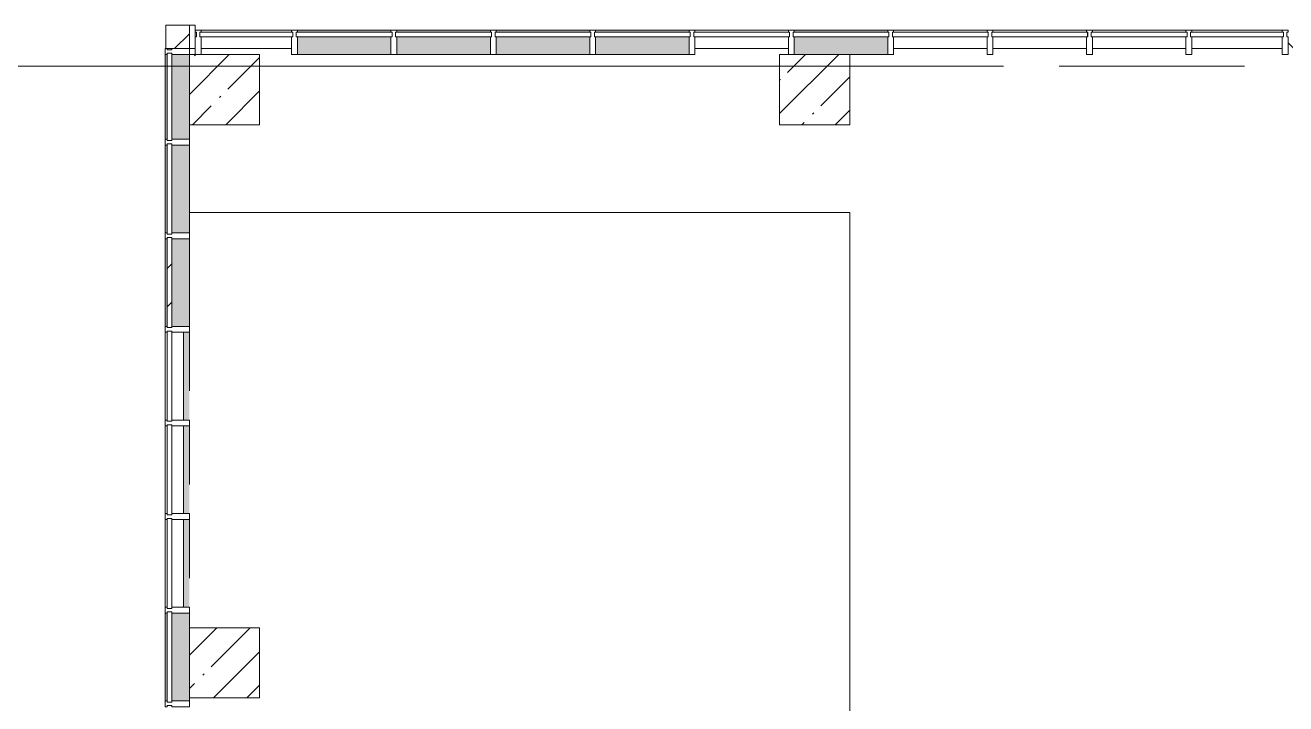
# Model space of a CAD drawing. Header units: millimetres. Extents: x 81633 to 280618, y -8553 to 29000.
# Drawn here: x 148158 to 158942, y 21550 to 27350 of the extents above; entities that cross this region are included whole.
import ezdxf

# ---------------------------------------------------------------- set-up
doc = ezdxf.new("R2010")
doc.units = ezdxf.units.MM
doc.linetypes.add('200_ШТРИХ__ш1_п0_6_', pattern=[800, 500, -300])
doc.linetypes.add('Осевая', pattern=[3175, 635, -476.25, 1587.5, -476.25])
for name, color, linetype, lineweight in [('A-DETL-MBND-1', 7, '200_ШТРИХ__ш1_п0_6_', 9), ('A-GLAZ-CURT-2', 7, 'Continuous', 5), ('A-GLAZ-CWMG-2', 7, 'Continuous', 5), ('A-WALL-2', 7, 'Continuous', 5), ('S-COLS-2', 7, 'Continuous', 5), ('Оси', 7, 'Continuous', 9), ('Оси-2', 7, 'Осевая', 9)]:
    doc.layers.add(name, color=color, linetype=linetype, lineweight=lineweight)
doc.layers.add('A-FLOR-2', color=7, linetype='Continuous', lineweight=5, true_color=0xaaaaaa)
doc.layers.add('A-GLAZ-CWMG-3', color=7, linetype='Continuous', lineweight=5, true_color=0x383e42)

# ---------------------------------------------------------------- blocks, each defined once
blk = doc.blocks.new('Прямоугольный импост - Импост структурный с накладкой - 190мм-22856805-2_3_3_птичка')
at = {"layer": 'A-GLAZ-CWMG-2'}
for p, q in [((0, 17), (-50, 17)), ((-50, 17), (-50, 0)), ((-50, 0), (-40, 0)), ((-40, 0), (-40, -40)), ((-10, -40), (-10, 0)), ((-10, 0), (0, 0)), ((0, 11), (0, 17)), ((-40, -40), (-50, -40)), ((-50, -40), (-50, -190)), ((0, -40), (-10, -40)), ((-50, -190), (0, -190))]:
    blk.add_line(p, q, dxfattribs=at)
blk = doc.blocks.new('Системная панель - Стекло - 40мм-22858580-2_3_3_птичка')
at = {"layer": 'A-GLAZ-CURT-2'}
for p, q in [((372.5, 40), (-372.5, 40)), ((-372.5, 40), (-372.5, 0)), ((-372.5, 0), (372.5, 0)), ((372.5, 0), (372.5, 40))]:
    blk.add_line(p, q, dxfattribs=at)
blk = doc.blocks.new('Системная панель - Стекло - 40мм-V113-2_3_3_птичка')
at = {"layer": 'A-GLAZ-CURT-2'}
for p, q in [((385, 40), (-385, 40)), ((-385, 40), (-385, 0)), ((-385, 0), (385, 0)), ((385, 0), (385, 40))]:
    blk.add_line(p, q, dxfattribs=at)
blk = doc.blocks.new('Прямоугольный импост - Импост структурный с накладкой - 190мм-22856798-2_3_3_птичка')
at = {"layer": 'A-GLAZ-CWMG-2'}
for p, q in [((-25, 0), (-25, 17)), ((-25, 17), (25, 17)), ((-15, 0), (-25, 0)), ((-15, -40), (-15, 0)), ((25, 0), (15, 0)), ((15, 0), (15, -40)), ((25, 17), (25, 0)), ((-25, -190), (-25, -40)), ((-25, -40), (-15, -40)), ((15, -40), (25, -40)), ((25, -40), (25, -190)), ((25, -190), (-25, -190))]:
    blk.add_line(p, q, dxfattribs=at)
blk = doc.blocks.new('Прямоугольный импост - Импост структурный с накладкой - 160мм-22858437-2_3_3_птичка')
at = {"layer": 'A-GLAZ-CWMG-2'}
for p, q in [((3854, 23925), (3854, 23175)), ((4011, 23925), (4011, 23175))]:
    blk.add_line(p, q, dxfattribs=at)
blk = doc.blocks.new('Системная панель - Стекло - 40мм-V114-2_3_3_птичка')
at = {"layer": 'A-GLAZ-CURT-2'}
for p, q in [((385, 40), (-385, 40)), ((-385, 40), (-385, 0)), ((-385, 0), (385, 0)), ((385, 0), (385, 40))]:
    blk.add_line(p, q, dxfattribs=at)
blk = doc.blocks.new('Системная панель - Стекло - 40мм-V115-2_3_3_птичка')
at = {"layer": 'A-GLAZ-CURT-2'}
h = blk.add_hatch(dxfattribs=at)
h.set_pattern_fill('FP_97', color=256, style=0, pattern_type=2)
h.set_pattern_definition([(135, (23850.1, -4371.1), (-1414.21, -1414.21), [1000, -3000]), (135, (24350.1, -5371.1), (-1414.21, -1414.21), [3000, -1000]), (135, (24850.1, -3371.1), (-1414.21, -1414.21), [1000, -3000])])
h.paths.add_polyline_path([(385, 40), (-385, 40), (-385, 0), (385, 0)])
for p, q in [((385, 40), (-385, 40)), ((-385, 40), (-385, 0)), ((-385, 0), (385, 0)), ((385, 0), (385, 40))]:
    blk.add_line(p, q, dxfattribs=at)
blk = doc.blocks.new('Системная панель - Стекло - 40мм-22856069-2_3_3_птичка')
at = {"layer": 'A-GLAZ-CURT-2'}
for p, q in [((397.5, 0), (-397.5, 0)), ((-397.5, 0), (-397.5, -40)), ((397.5, -40), (397.5, 0)), ((-397.5, -40), (397.5, -40))]:
    blk.add_line(p, q, dxfattribs=at)
blk = doc.blocks.new('Системная панель - Стекло - 40мм-22856070-2_3_3_птичка')
at = {"layer": 'A-GLAZ-CURT-2'}
h = blk.add_hatch(dxfattribs=at)
h.set_pattern_fill('FP_98', color=256, style=0, pattern_type=2)
h.set_pattern_definition([(45, (-9285, -26790), (-1414.21, 1414.21), [1000, -3000]), (45, (-10285, -27290), (-1414.21, 1414.21), [3000, -1000]), (45, (-8285, -27790), (-1414.21, 1414.21), [1000, -3000])])
h.paths.add_polyline_path([(410, -40), (410, 0), (-410, 0), (-410, -40)])
for p, q in [((410, 0), (-410, 0)), ((-410, 0), (-410, -40)), ((-410, -40), (410, -40)), ((410, -40), (410, 0))]:
    blk.add_line(p, q, dxfattribs=at)
blk = doc.blocks.new('Системная панель - Стекло - 40мм-V116-2_3_3_птичка')
at = {"layer": 'A-GLAZ-CURT-2'}
for p, q in [((410, 0), (-410, 0)), ((-410, 0), (-410, -40)), ((-410, -40), (410, -40)), ((410, -40), (410, 0))]:
    blk.add_line(p, q, dxfattribs=at)
blk = doc.blocks.new('Системная панель - Стекло - 40мм-22856305-2_3_3_птичка')
at = {"layer": 'A-GLAZ-CURT-2'}
h = blk.add_hatch(dxfattribs=at)
h.set_pattern_fill('FP_99', color=256, style=0, pattern_type=2)
h.set_pattern_definition([(45, (-11835.1, -26790), (-1414.21, 1414.21), [1000, -3000]), (45, (-12835.1, -27290), (-1414.21, 1414.21), [3000, -1000]), (45, (-10835.1, -27790), (-1414.21, 1414.21), [1000, -3000])])
h.paths.add_polyline_path([(410, -40), (410, 0), (-410, 0), (-410, -40)])
for p, q in [((410, 0), (-410, 0)), ((-410, 0), (-410, -40)), ((-410, -40), (410, -40)), ((410, -40), (410, 0))]:
    blk.add_line(p, q, dxfattribs=at)
blk = doc.blocks.new('Системная панель - Стекло - 40мм-V117-2_3_3_птичка')
at = {"layer": 'A-GLAZ-CURT-2'}
for p, q in [((410, 0), (-410, 0)), ((-410, 0), (-410, -40)), ((-410, -40), (410, -40)), ((410, -40), (410, 0))]:
    blk.add_line(p, q, dxfattribs=at)
blk = doc.blocks.new('Системная панель - Стекло - 40мм-V118-2_3_3_птичка')
at = {"layer": 'A-GLAZ-CURT-2'}
for p, q in [((397.5, 0), (-397.5, 0)), ((-397.5, 0), (-397.5, -40)), ((397.5, -40), (397.5, 0)), ((-397.5, -40), (397.5, -40))]:
    blk.add_line(p, q, dxfattribs=at)
blk = doc.blocks.new('Прямоугольный импост - Импост структурный с накладкой - 190мм-22856073-2_3_3_птичка')
at = {"layer": 'A-GLAZ-CWMG-2'}
for p, q in [((-50, 40), (-50, 190)), ((-50, 190), (0, 190)), ((0, 190), (0, 40)), ((-40, 40), (-50, 40)), ((-50, -17), (-50, 0)), ((-50, 0), (-40, 0)), ((-40, 0), (-40, 40)), ((-10, 40), (-10, 0)), ((0, 40), (-10, 40)), ((-10, 0), (0, 0)), ((0, 0), (0, -17)), ((0, -17), (-50, -17))]:
    blk.add_line(p, q, dxfattribs=at)
blk = doc.blocks.new('Прямоугольный импост - Импост структурный с накладкой - 160мм-22794259-2_3_3_птичка')
at = {"layer": 'A-GLAZ-CWMG-2'}
for p, q in [((4160, 27307), (4935, 27307)), ((4160, 27150), (4935, 27150))]:
    blk.add_line(p, q, dxfattribs=at)
blk = doc.blocks.new('Прямоугольный импост - Импост структурный с накладкой - 160мм-20149070-2_3_3_птичка')
at = {"layer": 'A-GLAZ-CWMG-2'}
for p, q in [((8385, 27307), (9185, 27307)), ((8385, 27150), (9185, 27150))]:
    blk.add_line(p, q, dxfattribs=at)
blk = doc.blocks.new('Прямоугольный импост - Импост структурный с накладкой - 160мм-22794460-2_3_3_птичка')
at = {"layer": 'A-GLAZ-CWMG-2'}
for p, q in [((10935, 27307), (11285, 27307)), ((10935, 27150), (11285, 27150))]:
    blk.add_line(p, q, dxfattribs=at)
blk = doc.blocks.new('Прямоугольный импост - Импост структурный с накладкой - 160мм-22794342-2_3_3_птичка')
at = {"layer": 'A-GLAZ-CWMG-2'}
for p, q in [((11285, 27307), (11735, 27307)), ((11285, 27150), (11735, 27150))]:
    blk.add_line(p, q, dxfattribs=at)
blk = doc.blocks.new('Прямоугольный импост - Импост структурный с накладкой - 190мм-22856065-2_3_3_птичка')
at = {"layer": 'A-GLAZ-CWMG-2'}
for p, q in [((-25, 40), (-25, 190)), ((-25, 190), (25, 190)), ((25, 190), (25, 40)), ((-15, 40), (-25, 40)), ((-25, -17), (-25, 0)), ((-25, 0), (-15, 0)), ((-15, 0), (-15, 40)), ((15, 40), (15, 0)), ((25, 40), (15, 40)), ((15, 0), (25, 0)), ((25, 0), (25, -17)), ((25, -17), (-25, -17))]:
    blk.add_line(p, q, dxfattribs=at)
blk = doc.blocks.new('Прямоугольный импост - Импост структурный с накладкой - 190мм-V119-2_3_3_птичка')
at = {"layer": 'A-GLAZ-CWMG-2'}
for p, q in [((-50, 190), (-50, 40)), ((0, 40), (0, 190)), ((-50, 40), (-40, 40)), ((-40, 0), (-50, 0)), ((-50, 0), (-50, -17)), ((-40, 40), (-40, 0)), ((-10, 0), (-10, 40)), ((-10, 40), (0, 40)), ((0, 0), (-10, 0)), ((0, -17), (0, 0)), ((-50, -17), (0, -17))]:
    blk.add_line(p, q, dxfattribs=at)
blk = doc.blocks.new('Системная панель - Стекло - 40мм-V142-2_3_3_птичка')
at = {"layer": 'A-GLAZ-CURT-2'}
h = blk.add_hatch(dxfattribs=at)
h.set_pattern_fill('FP_116', color=256, style=0, pattern_type=2)
h.set_pattern_definition([(135, (24650.1, -4371.1), (-1414.21, -1414.21), [1000, -3000]), (135, (25150.1, -5371.1), (-1414.21, -1414.21), [3000, -1000]), (135, (25650.1, -3371.1), (-1414.21, -1414.21), [1000, -3000])])
h.paths.add_polyline_path([(385, 40), (-385, 40), (-385, 0), (385, 0)])
for p, q in [((385, 40), (-385, 40)), ((-385, 40), (-385, 0)), ((-385, 0), (385, 0)), ((385, 0), (385, 40))]:
    blk.add_line(p, q, dxfattribs=at)
blk = doc.blocks.new('Прямоугольный импост - Импост структурный с накладкой - 190мм-V143-2_3_3_птичка')
at = {"layer": 'A-GLAZ-CWMG-3'}
for points in [[(3871, 24775), (3871, 25525), (3854, 25525), (3854, 24775)], [(4061, 24775), (4061, 25525), (3911, 25525), (3911, 24775)]]:
    blk.add_hatch(color=256, dxfattribs=at).paths.add_polyline_path(points)
at = {"layer": 'A-GLAZ-CWMG-2'}
for p, q in [((3854, 25525), (3854, 24775)), ((4061, 25525), (4061, 24775))]:
    blk.add_line(p, q, dxfattribs=at)
blk = doc.blocks.new('Системная панель - Стекло - 40мм-V144-2_3_3_птичка')
at = {"layer": 'A-GLAZ-CURT-2'}
for p, q in [((410, 0), (-410, 0)), ((-410, 0), (-410, -40)), ((-410, -40), (410, -40)), ((410, -40), (410, 0))]:
    blk.add_line(p, q, dxfattribs=at)
blk = doc.blocks.new('Прямоугольный импост - Импост структурный с накладкой - 190мм-23186024-2_3_3_птичка')
at = {"layer": 'A-GLAZ-CWMG-3'}
for points in [[(9235, 27290), (10035, 27290), (10035, 27307), (9235, 27307)], [(9235, 27100), (10035, 27100), (10035, 27250), (9235, 27250)]]:
    blk.add_hatch(color=256, dxfattribs=at).paths.add_polyline_path(points)
at = {"layer": 'A-GLAZ-CWMG-2'}
for p, q in [((9235, 27307), (10035, 27307)), ((9710, 27100), (10035, 27100))]:
    blk.add_line(p, q, dxfattribs=at)
blk = doc.blocks.new('Прямоугольный импост - Импост структурный с накладкой - 190мм-V145-2_3_3_птичка')
at = {"layer": 'A-GLAZ-CWMG-2'}
for p, q in [((-25, 40), (-25, 190)), ((25, 190), (25, 40)), ((-15, 40), (-25, 40)), ((-25, -17), (-25, 0)), ((-25, 0), (-15, 0)), ((-15, 0), (-15, 40)), ((15, 40), (15, 0)), ((25, 40), (15, 40)), ((15, 0), (25, 0)), ((25, 0), (25, -17)), ((25, -17), (-25, -17))]:
    blk.add_line(p, q, dxfattribs=at)
blk = doc.blocks.new('Системная панель - Стекло - 40мм-V146-2_3_3_птичка')
at = {"layer": 'A-GLAZ-CURT-2'}
for p, q in [((410, 0), (-410, 0)), ((-410, 0), (-410, -40)), ((-410, -40), (410, -40)), ((410, -40), (410, 0))]:
    blk.add_line(p, q, dxfattribs=at)
blk = doc.blocks.new('Прямоугольный импост - Импост структурный с накладкой - 190мм-V147-2_3_3_птичка')
at = {"layer": 'A-GLAZ-CWMG-3'}
for points in [[(7535, 27290), (8335, 27290), (8335, 27307), (7535, 27307)], [(7535, 27100), (8335, 27100), (8335, 27250), (7535, 27250)]]:
    blk.add_hatch(color=256, dxfattribs=at).paths.add_polyline_path(points)
at = {"layer": 'A-GLAZ-CWMG-2'}
for p, q in [((7535, 27307), (8335, 27307)), ((7535, 27100), (8335, 27100))]:
    blk.add_line(p, q, dxfattribs=at)
blk = doc.blocks.new('Системная панель - Стекло - 40мм-V172-2_3_3_птичка')
at = {"layer": 'A-GLAZ-CURT-2'}
for p, q in [((410, 0), (-410, 0)), ((-410, 0), (-410, -40)), ((-410, -40), (410, -40)), ((410, -40), (410, 0))]:
    blk.add_line(p, q, dxfattribs=at)
blk = doc.blocks.new('Системная панель - Стекло - 40мм-V173-2_3_3_птичка')
at = {"layer": 'A-GLAZ-CURT-2'}
for p, q in [((410, 0), (-410, 0)), ((-410, 0), (-410, -40)), ((-410, -40), (410, -40)), ((410, -40), (410, 0))]:
    blk.add_line(p, q, dxfattribs=at)
blk = doc.blocks.new('Прямоугольный импост - Импост структурный с накладкой - 190мм-22858574-2_3_3_птичка')
at = {"layer": 'A-GLAZ-CWMG-3'}
for points in [[(3871, 26375), (3871, 27100), (3854, 27100), (3854, 26375)], [(4061, 26375), (4060, 27100), (3911, 27100), (3911, 26375), (4060, 26375)]]:
    blk.add_hatch(color=256, dxfattribs=at).paths.add_polyline_path(points)
at = {"layer": 'A-GLAZ-CWMG-2'}
for p, q in [((3854, 27100), (3854, 26375)), ((4061, 26500), (4061, 26375))]:
    blk.add_line(p, q, dxfattribs=at)
blk = doc.blocks.new('BSC_Колонна _Прямоугольная - 200х200-22401950-2_3_3_птичка')
at = {"layer": 'S-COLS-2'}
h = blk.add_hatch(dxfattribs=at)
h.set_pattern_fill('FP_146', color=256, style=0, pattern_type=2)
h.set_pattern_definition([(45, (-3960, -27250), (-176.7767, 176.7767), [])])
h.paths.add_polyline_path([(100, -100), (100, 100), (-100, 100), (-100, -100)])
for p, q in [((100, 100), (-100, 100)), ((-100, 100), (-100, -100)), ((100, -100), (100, 100)), ((-100, -100), (100, -100))]:
    blk.add_line(p, q, dxfattribs=at)
blk = doc.blocks.new('Системная панель - Стекло - 40мм-V186-2_3_3_птичка')
at = {"layer": 'A-GLAZ-CURT-2'}
h = blk.add_hatch(dxfattribs=at)
h.set_pattern_fill('FP_147', color=256, style=0, pattern_type=2)
h.set_pattern_definition([(45, (-6735, -26790), (-1414.21, 1414.21), [1000, -3000]), (45, (-7735, -27290), (-1414.21, 1414.21), [3000, -1000]), (45, (-5735, -27790), (-1414.21, 1414.21), [1000, -3000])])
h.paths.add_polyline_path([(410, -40), (410, 0), (-410, 0), (-410, -40), (23, -40)])
for p, q in [((410, 0), (-410, 0)), ((-410, 0), (-410, -40)), ((-410, -40), (410, -40)), ((410, -40), (410, 0))]:
    blk.add_line(p, q, dxfattribs=at)
blk = doc.blocks.new('Системная панель - Стекло - 40мм-V187-2_3_3_птичка')
at = {"layer": 'A-GLAZ-CURT-2'}
for p, q in [((385, 40), (-385, 40)), ((-385, 40), (-385, 0)), ((-385, 0), (385, 0)), ((385, 0), (385, 40))]:
    blk.add_line(p, q, dxfattribs=at)
blk = doc.blocks.new('BSC_Колонна _Прямоугольная - 600х600-V191-2_3_3_птичка')
at = {"layer": 'S-COLS-2'}
h = blk.add_hatch(dxfattribs=at)
h.set_pattern_fill('FP_150', color=256, style=0, pattern_type=2)
h.set_pattern_definition([(45, (-9410, -26800), (-285.123, 285.123), []), (45, (-9124.88, -26800), (-285.123, 285.123), [504.031, -100.806, 16.764, -84.042])])
h.paths.add_polyline_path([(-300, -300), (300, -300), (300, 300), (-300, 300), (-300, 143)])
for p, q in [((300, 300), (-300, 300)), ((-300, 300), (-300, -300)), ((300, -300), (300, 300)), ((-300, -300), (300, -300))]:
    blk.add_line(p, q, dxfattribs=at)
blk = doc.blocks.new('BSC_Колонна _Прямоугольная - 600х600-V192-2_3_3_птичка')
at = {"layer": 'S-COLS-2'}
h = blk.add_hatch(dxfattribs=at)
h.set_pattern_fill('FP_151', color=256, style=0, pattern_type=2)
h.set_pattern_definition([(45, (-4360, -26800), (-285.123, 285.123), []), (45, (-4074.88, -26800), (-285.123, 285.123), [504.031, -100.806, 16.764, -84.042])])
h.paths.add_polyline_path([(-184, -300), (300, -300), (300, 300), (-300, 300), (-300, -300)])
for p, q in [((300, 300), (-300, 300)), ((-300, 300), (-300, -300)), ((300, -300), (300, 300)), ((-300, -300), (300, -300))]:
    blk.add_line(p, q, dxfattribs=at)
blk = doc.blocks.new('BSC_Колонна _Прямоугольная - 600х600-V193-2_3_3_птичка')
at = {"layer": 'S-COLS-2'}
h = blk.add_hatch(dxfattribs=at)
h.set_pattern_fill('FP_153', color=256, style=0, pattern_type=2)
h.set_pattern_definition([(45, (-4360, -21900), (-285.123, 285.123), []), (45, (-4074.88, -21900), (-285.123, 285.123), [504.031, -100.806, 16.764, -84.042])])
h.paths.add_polyline_path([(-300, -300), (300, -300), (300, 300), (-300, 300)])
for p, q in [((300, 300), (-300, 300)), ((-300, 300), (-300, -300)), ((300, -300), (300, 300)), ((-300, -300), (300, -300))]:
    blk.add_line(p, q, dxfattribs=at)
blk = doc.blocks.new('Системная панель - Стекло - 40мм-V200-2_3_3_птичка')
at = {"layer": 'A-GLAZ-CURT-2'}
for p, q in [((385, 40), (-385, 40)), ((-385, 40), (-385, 0)), ((-385, 0), (385, 0)), ((385, 0), (385, 40))]:
    blk.add_line(p, q, dxfattribs=at)
blk = doc.blocks.new('Прямоугольный импост - Импост структурный с накладкой - 190мм-V201-2_3_3_птичка')
at = {"layer": 'A-GLAZ-CWMG-3'}
for points in [[(3871, 21575), (3871, 22325), (3854, 22325), (3854, 21575)], [(4061, 21575), (4061, 22325), (3911, 22325), (3911, 21575), (4060, 21575)]]:
    blk.add_hatch(color=256, dxfattribs=at).paths.add_polyline_path(points)
at = {"layer": 'A-GLAZ-CWMG-2'}
for p, q in [((3854, 22325), (3854, 21575)), ((4061, 22325), (4061, 22200)), ((4061, 21600), (4061, 21575))]:
    blk.add_line(p, q, dxfattribs=at)
blk = doc.blocks.new('Прямоугольный импост - Импост структурный с накладкой - 190мм-V219-2_3_3_птичка')
at = {"layer": 'A-DETL-MBND-1'}
blk.add_hatch(color=256, dxfattribs=at).paths.add_polyline_path([(4061, 23975), (4061, 24725), (4011, 24725), (4011, 23975)])
blk.add_line((4061, 24725), (4061, 23975), dxfattribs=at)

msp = doc.modelspace()

# ---------------------------------------------------------------- hatches: boundary and pattern name
at = {"layer": 'A-WALL-2'}
h = msp.add_hatch(dxfattribs=at)
h.set_pattern_fill('FP_90', color=256, style=0, pattern_type=2)
h.set_pattern_definition([(135, (145501.93, 0), (-176.7767, -176.7767), [])])
h.paths.add_polyline_path([(159047, 27150), (159211.9, 27150), (159211.9, 27350), (158962.2, 27350), (158962.2, 27150)])
h.paths.add_polyline_path([(149561.9, 27150), (149611.9, 27150), (149611.9, 27350), (149561.9, 27350)])

# ---------------------------------------------------------------- linework, layer by layer
at = {"layer": 'A-FLOR-2'}
for p, q in [((155211.9, 25750), (149563.1, 25750)), ((155211.9, 20770), (155211.9, 25750))]:
    msp.add_line(p, q, dxfattribs=at)
at = {"layer": 'A-WALL-2'}
for p, q in [((149611.9, 27350), (149561.9, 27350)), ((149611.9, 27150), (149611.9, 27350)), ((149561.9, 27150), (149611.9, 27150))]:
    msp.add_line(p, q, dxfattribs=at)
at = {"layer": 'Оси'}
msp.add_line((143390.9, 27000), (155890.9, 27000), dxfattribs=at)
at = {"layer": 'Оси-2'}
msp.add_line((155890.9, 27000), (166861.9, 27000), dxfattribs=at)

# ---------------------------------------------------------------- block references
at = {"layer": 'A-DETL-MBND-1'}
for p in [(145501.9, 0), (145501.9, -800), (145501.9, -1600)]:
    msp.add_blockref('Прямоугольный импост - Импост структурный с накладкой - 190мм-V219-2_3_3_птичка', p, dxfattribs=at)
at = {"layer": 'A-GLAZ-CURT-2'}
for name, p in [('Системная панель - Стекло - 40мм-22856069-2_3_3_птичка', (150049.4, 27290)), ('Системная панель - Стекло - 40мм-V173-2_3_3_птичка', (150886.9, 27290)), ('Системная панель - Стекло - 40мм-V186-2_3_3_птичка', (151736.9, 27290)), ('Системная панель - Стекло - 40мм-V172-2_3_3_птичка', (152586.9, 27290)), ('Системная панель - Стекло - 40мм-V146-2_3_3_птичка', (153436.9, 27290)), ('Системная панель - Стекло - 40мм-22856070-2_3_3_птичка', (154286.9, 27290)), ('Системная панель - Стекло - 40мм-V144-2_3_3_птичка', (155136.9, 27290)), ('Системная панель - Стекло - 40мм-V116-2_3_3_птичка', (155986.9, 27290)), ('Системная панель - Стекло - 40мм-22856305-2_3_3_птичка', (156837.1, 27290)), ('Системная панель - Стекло - 40мм-V117-2_3_3_птичка', (157687.2, 27290)), ('Системная панель - Стекло - 40мм-V118-2_3_3_птичка', (158524.7, 27290))]:
    msp.add_blockref(name, p, dxfattribs=at)
at = {"layer": 'A-GLAZ-CURT-2', "rotation": 269.9999999999999}
for name, p in [('Системная панель - Стекло - 40мм-22858580-2_3_3_птичка', (149373.1, 26737.6)), ('Системная панель - Стекло - 40мм-V187-2_3_3_птичка', (149373.1, 25950.1)), ('Системная панель - Стекло - 40мм-V142-2_3_3_птичка', (149373.1, 25150.1)), ('Системная панель - Стекло - 40мм-V115-2_3_3_птичка', (149373.1, 24350.1)), ('Системная панель - Стекло - 40мм-V113-2_3_3_птичка', (149373.1, 23550.1)), ('Системная панель - Стекло - 40мм-V114-2_3_3_птичка', (149373.1, 22750.1)), ('Системная панель - Стекло - 40мм-V200-2_3_3_птичка', (149373.1, 21950.1))]:
    msp.add_blockref(name, p, dxfattribs=at)
at = {"layer": 'A-GLAZ-CWMG-2'}
for name, p, rotation in [('Прямоугольный импост - Импост структурный с накладкой - 190мм-V119-2_3_3_птичка', (149611.9, 27290), 180), ('Прямоугольный импост - Импост структурный с накладкой - 190мм-22856805-2_3_3_птичка', (149373.1, 27150.1), 89.99999999999991)]:
    msp.add_blockref(name, p, dxfattribs=dict(at, rotation=rotation))
for name, p in [('Прямоугольный импост - Импост структурный с накладкой - 160мм-22794259-2_3_3_птичка', (145501.9, 0)), ('Прямоугольный импост - Импост структурный с накладкой - 190мм-V147-2_3_3_птичка', (142951.9, 0)), ('Прямоугольный импост - Импост структурный с накладкой - 190мм-V147-2_3_3_птичка', (143801.9, 0)), ('Прямоугольный импост - Импост структурный с накладкой - 190мм-V147-2_3_3_птичка', (144651.9, 0)), ('Прямоугольный импост - Импост структурный с накладкой - 190мм-V147-2_3_3_птичка', (145501.9, 0)), ('Прямоугольный импост - Импост структурный с накладкой - 160мм-20149070-2_3_3_птичка', (145501.9, 0)), ('Прямоугольный импост - Импост структурный с накладкой - 190мм-23186024-2_3_3_птичка', (145501.9, 0)), ('Прямоугольный импост - Импост структурный с накладкой - 160мм-20149070-2_3_3_птичка', (147201.9, 0)), ('Прямоугольный импост - Импост структурный с накладкой - 160мм-22794460-2_3_3_птичка', (145501.9, 0)), ('Прямоугольный импост - Импост структурный с накладкой - 160мм-22794342-2_3_3_птичка', (145501.9, 0)), ('Прямоугольный импост - Импост структурный с накладкой - 160мм-20149070-2_3_3_птичка', (148902.2, 0)), ('Прямоугольный импост - Импост структурный с накладкой - 160мм-22794259-2_3_3_птичка', (153977.2, 0)), ('Прямоугольный импост - Импост структурный с накладкой - 190мм-22858574-2_3_3_птичка', (145501.9, 0)), ('Прямоугольный импост - Импост структурный с накладкой - 190мм-V143-2_3_3_птичка', (145501.9, 800)), ('Прямоугольный импост - Импост структурный с накладкой - 190мм-V143-2_3_3_птичка', (145501.9, 0)), ('Прямоугольный импост - Импост структурный с накладкой - 160мм-22858437-2_3_3_птичка', (145501.9, 800)), ('Прямоугольный импост - Импост структурный с накладкой - 160мм-22858437-2_3_3_птичка', (145501.9, 0)), ('Прямоугольный импост - Импост структурный с накладкой - 160мм-22858437-2_3_3_птичка', (145501.9, -800)), ('Прямоугольный импост - Импост структурный с накладкой - 190мм-V201-2_3_3_птичка', (145501.9, 0))]:
    msp.add_blockref(name, p, dxfattribs=at)
at = {"layer": 'A-GLAZ-CWMG-2', "extrusion": (0, 0, -1)}
for name, p, rotation in [('Прямоугольный импост - Импост структурный с накладкой - 190мм-22856065-2_3_3_птичка', (-150461.9, 27290), 180), ('Прямоугольный импост - Импост структурный с накладкой - 190мм-22856065-2_3_3_птичка', (-151311.9, 27290), 180), ('Прямоугольный импост - Импост структурный с накладкой - 190мм-22856065-2_3_3_птичка', (-152161.9, 27290), 180), ('Прямоугольный импост - Импост структурный с накладкой - 190мм-22856065-2_3_3_птичка', (-153011.9, 27290), 180), ('Прямоугольный импост - Импост структурный с накладкой - 190мм-22856065-2_3_3_птичка', (-153861.9, 27290), 180), ('Прямоугольный импост - Импост структурный с накладкой - 190мм-V145-2_3_3_птичка', (-154711.9, 27290), 180), ('Прямоугольный импост - Импост структурный с накладкой - 190мм-22856065-2_3_3_птичка', (-155561.9, 27290), 180), ('Прямоугольный импост - Импост структурный с накладкой - 190мм-22856065-2_3_3_птичка', (-156411.9, 27290), 180), ('Прямоугольный импост - Импост структурный с накладкой - 190мм-22856065-2_3_3_птичка', (-157262.2, 27290), 180), ('Прямоугольный импост - Импост структурный с накладкой - 190мм-22856065-2_3_3_птичка', (-158112.2, 27290), 180), ('Прямоугольный импост - Импост структурный с накладкой - 190мм-22856073-2_3_3_птичка', (-158962.2, 27290), 180), ('Прямоугольный импост - Импост структурный с накладкой - 190мм-22856798-2_3_3_птичка', (-149373.1, 26350.1), 270.0000000000001), ('Прямоугольный импост - Импост структурный с накладкой - 190мм-22856798-2_3_3_птичка', (-149373.1, 25550.1), 270.0000000000001), ('Прямоугольный импост - Импост структурный с накладкой - 190мм-22856798-2_3_3_птичка', (-149373.1, 24750.1), 270.0000000000001), ('Прямоугольный импост - Импост структурный с накладкой - 190мм-22856798-2_3_3_птичка', (-149373.1, 23950.1), 270.0000000000001), ('Прямоугольный импост - Импост структурный с накладкой - 190мм-22856798-2_3_3_птичка', (-149373.1, 23150.1), 270.0000000000001), ('Прямоугольный импост - Импост структурный с накладкой - 190мм-22856798-2_3_3_птичка', (-149373.1, 22350.1), 270.0000000000001), ('Прямоугольный импост - Импост структурный с накладкой - 190мм-22856798-2_3_3_птичка', (-149373.1, 21550.1), 270.0000000000001)]:
    msp.add_blockref(name, p, dxfattribs=dict(at, rotation=rotation))
at = {"layer": 'S-COLS-2'}
for name, p in [('BSC_Колонна _Прямоугольная - 200х200-22401950-2_3_3_птичка', (149461.9, 27250)), ('BSC_Колонна _Прямоугольная - 600х600-V192-2_3_3_птичка', (149861.9, 26800)), ('BSC_Колонна _Прямоугольная - 600х600-V191-2_3_3_птичка', (154911.9, 26800)), ('BSC_Колонна _Прямоугольная - 600х600-V193-2_3_3_птичка', (149861.9, 21900))]:
    msp.add_blockref(name, p, dxfattribs=at)

doc.saveas('drawing.dxf')
